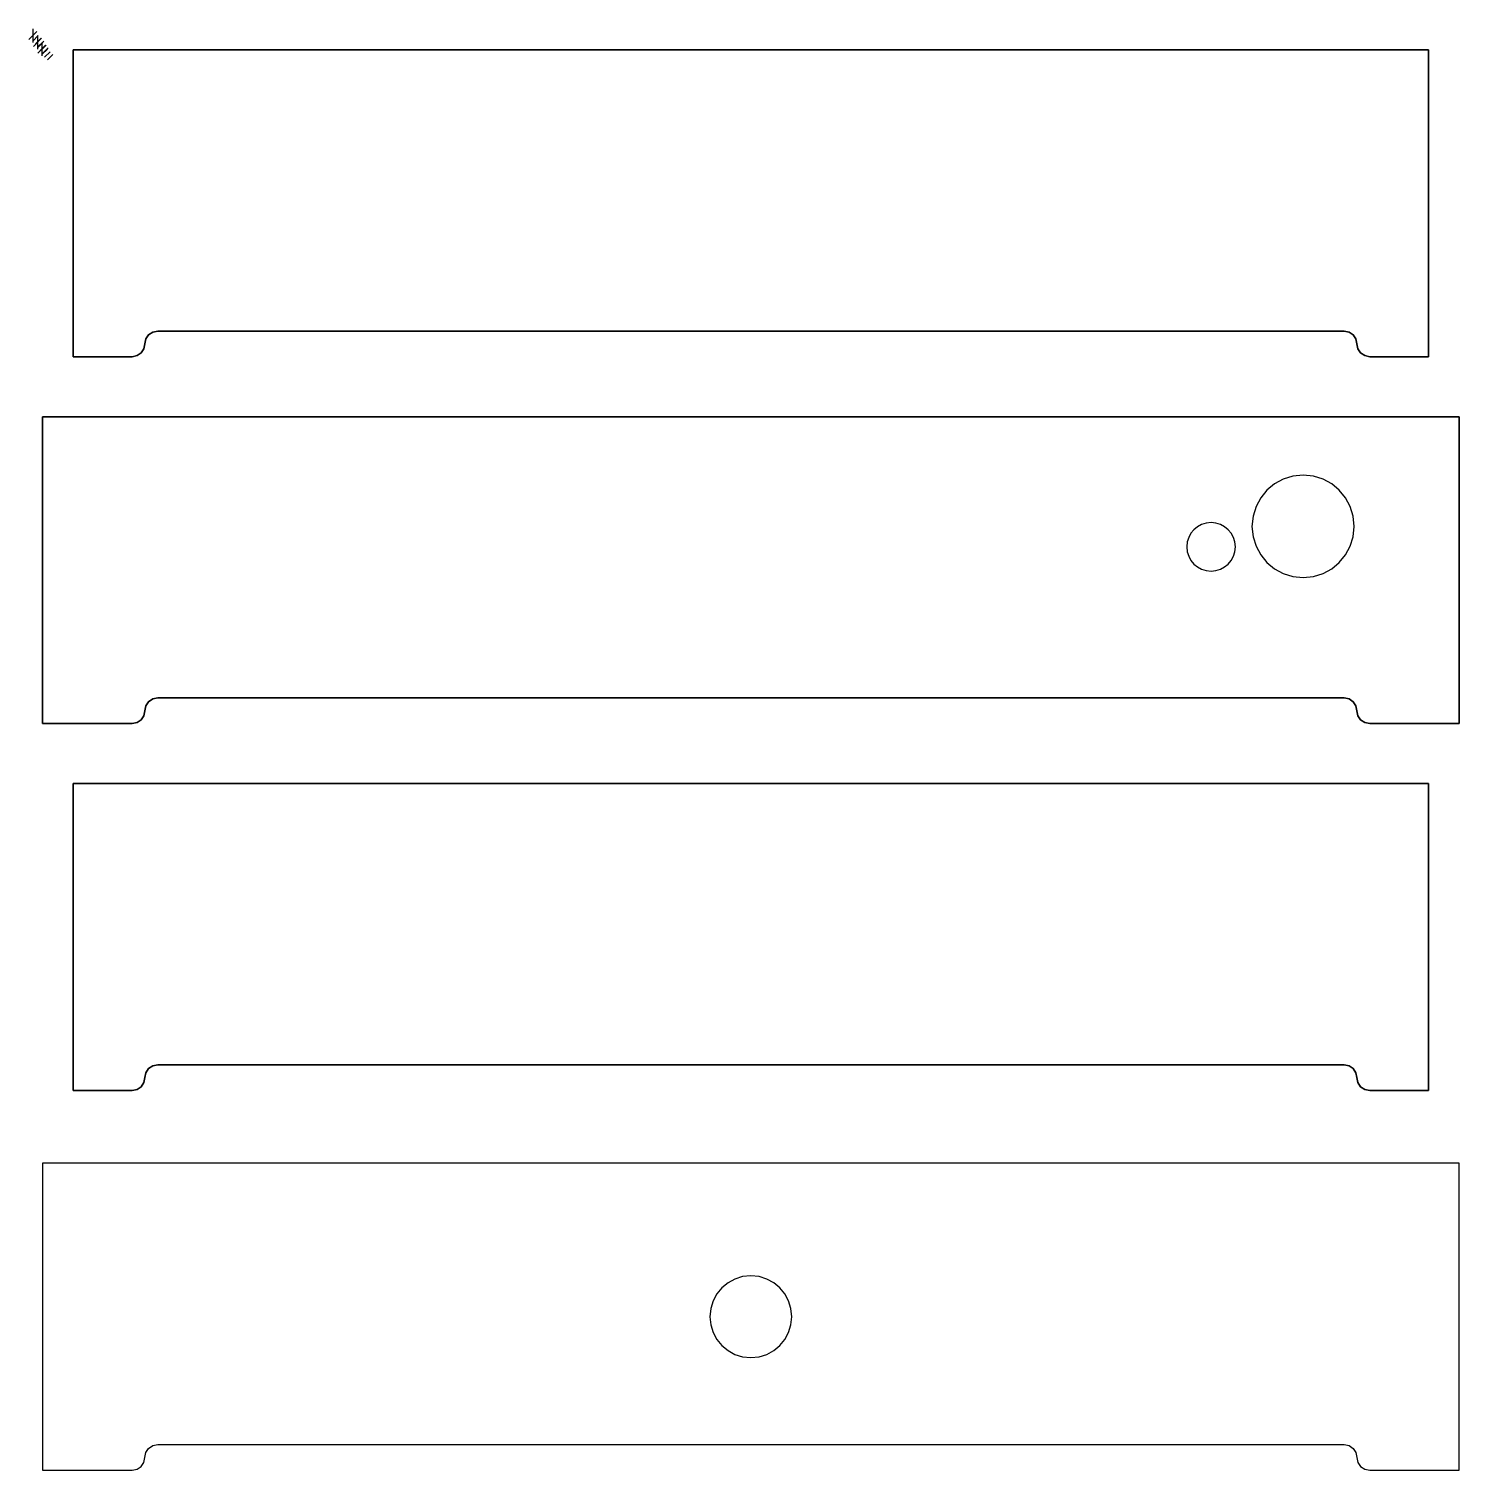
# Model space of a CAD drawing. Extents: x -1 to 279, y 0 to 282.
import ezdxf

# ---------------------------------------------------------------- set-up
doc = ezdxf.new("R2010")
doc.units = 0

msp = doc.modelspace()

# ---------------------------------------------------------------- linework, layer by layer
at = {"layer": 'Layer 1'}
for p, q in [((0, 281.948915), (0, 279.303085)), ((0.793749, 281.419749), (-0.793749, 279.832251)), ((1.058332, 280.626), (0, 279.567668)), ((1.681042, 280.096771), (0.093544, 278.509273)), ((1.587498, 280.096834), (0.529166, 279.038502)), ((0.887293, 280.625937), (0.887293, 277.980107)), ((1.945625, 279.303022), (0.887293, 278.24469)), ((2.116664, 279.567668), (1.058332, 278.509336)), ((1.774585, 279.302969), (1.774585, 276.657139)), ((2.568334, 278.773803), (0.980838, 277.186305)), ((2.474788, 278.773856), (1.416459, 277.715524)), ((2.832917, 277.980054), (1.774585, 276.921722)), ((3.003954, 278.24469), (1.945625, 277.186358)), ((3.362078, 277.450888), (2.303751, 276.392556)), ((3.891236, 276.921722), (2.832917, 275.86339))]:
    msp.add_line(p, q, dxfattribs=at)
at = {"layer": 'Layer_1'}
for p, q in [((272.905075, 277.847736), (7.906971, 277.847736)), ((7.906971, 277.847736), (7.906971, 217.847879)), ((7.906971, 217.847879), (7.906971, 277.847736)), ((7.906971, 277.847736), (272.905075, 277.847736)), ((272.905075, 217.847879), (272.905075, 277.847736)), ((272.905075, 277.847736), (272.905075, 217.847879)), ((22.639164, 222.115603), (23.45019, 222.657733)), ((23.45019, 222.657733), (22.639164, 222.115603)), ((23.45019, 222.657733), (24.406896, 222.847968)), ((24.406896, 222.847968), (23.45019, 222.657733)), ((24.406896, 222.847968), (256.405679, 222.847968)), ((256.405679, 222.847968), (24.406896, 222.847968)), ((256.405679, 222.847968), (257.362412, 222.657733)), ((257.362412, 222.657733), (256.405679, 222.847968)), ((257.362412, 222.657733), (258.173358, 222.115603)), ((258.173358, 222.115603), (257.362412, 222.657733)), ((21.710478, 219.374787), (21.906931, 220.347924)), ((21.906931, 220.347924), (21.710478, 219.374787)), ((21.906931, 220.347924), (22.097245, 221.304656)), ((22.097245, 221.304656), (21.906931, 220.347924)), ((22.097245, 221.304656), (22.639164, 222.115603)), ((22.639164, 222.115603), (22.097245, 221.304656)), ((258.173358, 222.115603), (258.715224, 221.304656)), ((258.715224, 221.304656), (258.173358, 222.115603)), ((258.715224, 221.304656), (258.905724, 220.347924)), ((258.905724, 220.347924), (258.715224, 221.304656)), ((258.905724, 220.347924), (259.102045, 219.374787)), ((259.102045, 219.374787), (258.905724, 220.347924)), ((7.906971, 217.847879), (19.406939, 217.847879)), ((19.406939, 217.847879), (7.906971, 217.847879)), ((19.406939, 217.847879), (20.380049, 218.044464)), ((20.380049, 218.044464), (19.406939, 217.847879)), ((20.380049, 218.044464), (21.174697, 218.580245)), ((21.174697, 218.580245), (20.380049, 218.044464)), ((21.174697, 218.580245), (21.710478, 219.374787)), ((21.710478, 219.374787), (21.174697, 218.580245)), ((259.102045, 219.374787), (259.637825, 218.580245)), ((259.637825, 218.580245), (259.102045, 219.374787)), ((259.637825, 218.580245), (260.432633, 218.044464)), ((260.432633, 218.044464), (259.637825, 218.580245)), ((260.432633, 218.044464), (261.405504, 217.847879)), ((261.405504, 217.847879), (260.432633, 218.044464)), ((261.405504, 217.847879), (272.905075, 217.847879)), ((272.905075, 217.847879), (261.405504, 217.847879)), ((278.905818, 206.114946), (1.907036, 206.114946)), ((1.907036, 206.114946), (1.907036, 146.115459)), ((1.907036, 146.115459), (1.907036, 206.114946)), ((1.907036, 206.114946), (278.905818, 206.114946)), ((278.905818, 146.115459), (278.905818, 206.114946)), ((278.905818, 206.114946), (278.905818, 146.115459)), ((246.376661, 194.45636), (244.499974, 193.874013)), ((246.376661, 194.45636), (244.499974, 193.874013)), ((248.391725, 194.65956), (246.376661, 194.45636)), ((248.391725, 194.65956), (246.376661, 194.45636)), ((250.406789, 194.45636), (248.391725, 194.65956)), ((250.406789, 194.45636), (248.391725, 194.65956)), ((252.283476, 193.874013), (250.406789, 194.45636)), ((252.283476, 193.874013), (250.406789, 194.45636)), ((241.321803, 191.731949), (240.100487, 190.252401)), ((241.321803, 191.731949), (240.100487, 190.252401)), ((242.801615, 192.952206), (241.321803, 191.731949)), ((242.801615, 192.952206), (241.321803, 191.731949)), ((244.499974, 193.874013), (242.801615, 192.952206)), ((244.499974, 193.874013), (242.801615, 192.952206)), ((253.981835, 192.952206), (252.283476, 193.874013)), ((253.981835, 192.952206), (252.283476, 193.874013)), ((255.461647, 191.731949), (253.981835, 192.952206)), ((255.461647, 191.731949), (253.981835, 192.952206)), ((256.682962, 190.252401), (255.461647, 191.731949)), ((256.682962, 190.252401), (255.461647, 191.731949)), ((240.100487, 190.252401), (239.178416, 188.554043)), ((240.100487, 190.252401), (239.178416, 188.554043)), ((257.605034, 188.554043), (256.682962, 190.252401)), ((257.605034, 188.554043), (256.682962, 190.252401)), ((238.595539, 186.67762), (238.39181, 184.662556)), ((238.595539, 186.67762), (238.39181, 184.662556)), ((239.178416, 188.554043), (238.595539, 186.67762)), ((239.178416, 188.554043), (238.595539, 186.67762)), ((258.187911, 186.67762), (257.605034, 188.554043)), ((258.187911, 186.67762), (257.605034, 188.554043)), ((258.391639, 184.662556), (258.187911, 186.67762)), ((258.391639, 184.662556), (258.187911, 186.67762)), ((226.453561, 183.317681), (226.015411, 182.510967)), ((226.453561, 183.317681), (226.015411, 182.510967)), ((227.033527, 184.020413), (226.453561, 183.317681)), ((227.033527, 184.020413), (226.453561, 183.317681)), ((227.736524, 184.600115), (227.033527, 184.020413)), ((227.736524, 184.600115), (227.033527, 184.020413)), ((228.543237, 185.037999), (227.736524, 184.600115)), ((228.543237, 185.037999), (227.736524, 184.600115)), ((229.434618, 185.314489), (228.543237, 185.037999)), ((229.434618, 185.314489), (228.543237, 185.037999)), ((230.391879, 185.411061), (229.434618, 185.314489)), ((230.391879, 185.411061), (229.434618, 185.314489)), ((231.348876, 185.314489), (230.391879, 185.411061)), ((231.348876, 185.314489), (230.391879, 185.411061)), ((232.240256, 185.037999), (231.348876, 185.314489)), ((232.240256, 185.037999), (231.348876, 185.314489)), ((233.046969, 184.600115), (232.240256, 185.037999)), ((233.046969, 184.600115), (232.240256, 185.037999)), ((233.749966, 184.020413), (233.046969, 184.600115)), ((233.749966, 184.020413), (233.046969, 184.600115)), ((234.329932, 183.317681), (233.749966, 184.020413)), ((234.329932, 183.317681), (233.749966, 184.020413)), ((234.768082, 182.510967), (234.329932, 183.317681)), ((234.768082, 182.510967), (234.329932, 183.317681)), ((238.39181, 184.662556), (238.595539, 182.647757)), ((238.39181, 184.662556), (238.595539, 182.647757)), ((258.187911, 182.647757), (258.391639, 184.662556)), ((258.187911, 182.647757), (258.391639, 184.662556)), ((225.738658, 181.619587), (225.64182, 180.66259)), ((225.738658, 181.619587), (225.64182, 180.66259)), ((225.64182, 180.66259), (225.738658, 179.705594)), ((225.64182, 180.66259), (225.738658, 179.705594)), ((226.015411, 182.510967), (225.738658, 181.619587)), ((226.015411, 182.510967), (225.738658, 181.619587)), ((235.0451, 181.619587), (234.768082, 182.510967)), ((235.0451, 181.619587), (234.768082, 182.510967)), ((235.141673, 180.66259), (235.0451, 181.619587)), ((235.141673, 180.66259), (235.0451, 181.619587)), ((235.0451, 179.705594), (235.141673, 180.66259)), ((235.0451, 179.705594), (235.141673, 180.66259)), ((238.595539, 182.647757), (239.178416, 180.771069)), ((238.595539, 182.647757), (239.178416, 180.771069)), ((239.178416, 180.771069), (240.100487, 179.072976)), ((239.178416, 180.771069), (240.100487, 179.072976)), ((256.682962, 179.072976), (257.605034, 180.771069)), ((256.682962, 179.072976), (257.605034, 180.771069)), ((257.605034, 180.771069), (258.187911, 182.647757)), ((257.605034, 180.771069), (258.187911, 182.647757)), ((225.738658, 179.705594), (226.015411, 178.814213)), ((225.738658, 179.705594), (226.015411, 178.814213)), ((226.015411, 178.814213), (226.453561, 178.007764)), ((226.015411, 178.814213), (226.453561, 178.007764)), ((226.453561, 178.007764), (227.033527, 177.305032)), ((226.453561, 178.007764), (227.033527, 177.305032)), ((233.749966, 177.305032), (234.329932, 178.007764)), ((233.749966, 177.305032), (234.329932, 178.007764)), ((234.329932, 178.007764), (234.768082, 178.814213)), ((234.329932, 178.007764), (234.768082, 178.814213)), ((234.768082, 178.814213), (235.0451, 179.705594)), ((234.768082, 178.814213), (235.0451, 179.705594)), ((240.100487, 179.072976), (241.321803, 177.593428)), ((240.100487, 179.072976), (241.321803, 177.593428)), ((241.321803, 177.593428), (242.801615, 176.372642)), ((241.321803, 177.593428), (242.801615, 176.372642)), ((253.981835, 176.372642), (255.461647, 177.593428)), ((253.981835, 176.372642), (255.461647, 177.593428)), ((255.461647, 177.593428), (256.682962, 179.072976)), ((255.461647, 177.593428), (256.682962, 179.072976)), ((227.033527, 177.305032), (227.736524, 176.725066)), ((227.033527, 177.305032), (227.736524, 176.725066)), ((227.736524, 176.725066), (228.543237, 176.287446)), ((227.736524, 176.725066), (228.543237, 176.287446)), ((228.543237, 176.287446), (229.434618, 176.010692)), ((228.543237, 176.287446), (229.434618, 176.010692)), ((229.434618, 176.010692), (230.391879, 175.914119)), ((229.434618, 176.010692), (230.391879, 175.914119)), ((230.391879, 175.914119), (231.348876, 176.010692)), ((230.391879, 175.914119), (231.348876, 176.010692)), ((231.348876, 176.010692), (232.240256, 176.287446)), ((231.348876, 176.010692), (232.240256, 176.287446)), ((232.240256, 176.287446), (233.046969, 176.725066)), ((232.240256, 176.287446), (233.046969, 176.725066)), ((233.046969, 176.725066), (233.749966, 177.305032)), ((233.046969, 176.725066), (233.749966, 177.305032)), ((242.801615, 176.372642), (244.499974, 175.451099)), ((242.801615, 176.372642), (244.499974, 175.451099)), ((244.499974, 175.451099), (246.376661, 174.868487)), ((244.499974, 175.451099), (246.376661, 174.868487)), ((246.376661, 174.868487), (248.391725, 174.665552)), ((246.376661, 174.868487), (248.391725, 174.665552)), ((248.391725, 174.665552), (250.406789, 174.868487)), ((248.391725, 174.665552), (250.406789, 174.868487)), ((250.406789, 174.868487), (252.283476, 175.451099)), ((250.406789, 174.868487), (252.283476, 175.451099)), ((252.283476, 175.451099), (253.981835, 176.372642)), ((252.283476, 175.451099), (253.981835, 176.372642)), ((21.906931, 148.615239), (22.097245, 149.571971)), ((22.097245, 149.571971), (21.906931, 148.615239)), ((22.097245, 149.571971), (22.639164, 150.383183)), ((22.639164, 150.383183), (22.097245, 149.571971)), ((22.639164, 150.383183), (23.45019, 150.925049)), ((23.45019, 150.925049), (22.639164, 150.383183)), ((23.45019, 150.925049), (24.406896, 151.115284)), ((24.406896, 151.115284), (23.45019, 150.925049)), ((24.406896, 151.115284), (256.405679, 151.115284)), ((256.405679, 151.115284), (24.406896, 151.115284)), ((256.405679, 151.115284), (257.362412, 150.925049)), ((257.362412, 150.925049), (256.405679, 151.115284)), ((257.362412, 150.925049), (258.173358, 150.383183)), ((258.173358, 150.383183), (257.362412, 150.925049)), ((258.173358, 150.383183), (258.715224, 149.571971)), ((258.715224, 149.571971), (258.173358, 150.383183)), ((258.715224, 149.571971), (258.905724, 148.615239)), ((258.905724, 148.615239), (258.715224, 149.571971)), ((20.380049, 146.311779), (21.174697, 146.84756)), ((21.174697, 146.84756), (20.380049, 146.311779)), ((21.174697, 146.84756), (21.710478, 147.642367)), ((21.710478, 147.642367), (21.174697, 146.84756)), ((21.710478, 147.642367), (21.906931, 148.615239)), ((21.906931, 148.615239), (21.710478, 147.642367)), ((258.905724, 148.615239), (259.102045, 147.642367)), ((259.102045, 147.642367), (258.905724, 148.615239)), ((259.102045, 147.642367), (259.637825, 146.84756)), ((259.637825, 146.84756), (259.102045, 147.642367)), ((259.637825, 146.84756), (260.432633, 146.311779)), ((260.432633, 146.311779), (259.637825, 146.84756)), ((1.907036, 146.115459), (19.406939, 146.115459)), ((19.406939, 146.115459), (1.907036, 146.115459)), ((19.406939, 146.115459), (20.380049, 146.311779)), ((20.380049, 146.311779), (19.406939, 146.115459)), ((260.432633, 146.311779), (261.405504, 146.115459)), ((261.405504, 146.115459), (260.432633, 146.311779)), ((261.405504, 146.115459), (278.905818, 146.115459)), ((278.905818, 146.115459), (261.405504, 146.115459)), ((272.905075, 134.382526), (7.906971, 134.382526)), ((7.906971, 134.382526), (7.906971, 74.382774)), ((7.906971, 74.382774), (7.906971, 134.382526)), ((7.906971, 134.382526), (272.905075, 134.382526)), ((272.905075, 74.382774), (272.905075, 134.382526)), ((272.905075, 134.382526), (272.905075, 74.382774)), ((22.639164, 78.650498), (23.45019, 79.192364)), ((23.45019, 79.192364), (22.639164, 78.650498)), ((23.45019, 79.192364), (24.406896, 79.382599)), ((24.406896, 79.382599), (23.45019, 79.192364)), ((24.406896, 79.382599), (256.405679, 79.382599)), ((256.405679, 79.382599), (24.406896, 79.382599)), ((256.405679, 79.382599), (257.362412, 79.192364)), ((257.362412, 79.192364), (256.405679, 79.382599)), ((257.362412, 79.192364), (258.173358, 78.650498)), ((258.173358, 78.650498), (257.362412, 79.192364)), ((21.710478, 75.909418), (21.906931, 76.882554)), ((21.906931, 76.882554), (21.710478, 75.909418)), ((21.906931, 76.882554), (22.097245, 77.839287)), ((22.097245, 77.839287), (21.906931, 76.882554)), ((22.097245, 77.839287), (22.639164, 78.650498)), ((22.639164, 78.650498), (22.097245, 77.839287)), ((258.173358, 78.650498), (258.715224, 77.839287)), ((258.715224, 77.839287), (258.173358, 78.650498)), ((258.715224, 77.839287), (258.905724, 76.882554)), ((258.905724, 76.882554), (258.715224, 77.839287)), ((258.905724, 76.882554), (259.102045, 75.909418)), ((259.102045, 75.909418), (258.905724, 76.882554)), ((7.906971, 74.382774), (19.406939, 74.382774)), ((19.406939, 74.382774), (7.906971, 74.382774)), ((19.406939, 74.382774), (20.380049, 74.579095)), ((20.380049, 74.579095), (19.406939, 74.382774)), ((20.380049, 74.579095), (21.174697, 75.114875)), ((21.174697, 75.114875), (20.380049, 74.579095)), ((21.174697, 75.114875), (21.710478, 75.909418)), ((21.710478, 75.909418), (21.174697, 75.114875)), ((259.102045, 75.909418), (259.637825, 75.114875)), ((259.637825, 75.114875), (259.102045, 75.909418)), ((259.637825, 75.114875), (260.432633, 74.579095)), ((260.432633, 74.579095), (259.637825, 75.114875)), ((260.432633, 74.579095), (261.405504, 74.382774)), ((261.405504, 74.382774), (260.432633, 74.579095)), ((261.405504, 74.382774), (272.905075, 74.382774)), ((272.905075, 74.382774), (261.405504, 74.382774)), ((278.905818, 60.132598), (1.906879, 60.132598)), ((1.906879, 60.132598), (1.906879, 0.132582)), ((278.905818, 60.132598), (1.906879, 60.132598)), ((1.906879, 60.132598), (1.906879, 0.132582)), ((278.905818, 0.132582), (278.905818, 60.132598)), ((278.905818, 0.132582), (278.905818, 60.132598)), ((135.933896, 36.764892), (134.750151, 35.788317)), ((135.933896, 36.764892), (134.750151, 35.788317)), ((137.292794, 37.502021), (135.933896, 36.764892)), ((137.292794, 37.502021), (135.933896, 36.764892)), ((138.794303, 37.968216), (137.292794, 37.502021)), ((138.794303, 37.968216), (137.292794, 37.502021)), ((140.406142, 38.13067), (138.794303, 37.968216)), ((140.406142, 38.13067), (138.794303, 37.968216)), ((142.018246, 37.968216), (140.406142, 38.13067)), ((142.018246, 37.968216), (140.406142, 38.13067)), ((143.519755, 37.502021), (142.018246, 37.968216)), ((143.519755, 37.502021), (142.018246, 37.968216)), ((144.878389, 36.764892), (143.519755, 37.502021)), ((144.878389, 36.764892), (143.519755, 37.502021)), ((146.062398, 35.788317), (144.878389, 36.764892)), ((146.062398, 35.788317), (144.878389, 36.764892)), ((133.773311, 34.604572), (133.035389, 33.245939)), ((133.773311, 34.604572), (133.035389, 33.245939)), ((134.750151, 35.788317), (133.773311, 34.604572)), ((134.750151, 35.788317), (133.773311, 34.604572)), ((147.039238, 34.604572), (146.062398, 35.788317)), ((147.039238, 34.604572), (146.062398, 35.788317)), ((147.776895, 33.245939), (147.039238, 34.604572)), ((147.776895, 33.245939), (147.039238, 34.604572)), ((132.569194, 31.744959), (132.406211, 30.133649)), ((132.569194, 31.744959), (132.406211, 30.133649)), ((133.035389, 33.245939), (132.569194, 31.744959)), ((133.035389, 33.245939), (132.569194, 31.744959)), ((148.243355, 31.744959), (147.776895, 33.245939)), ((148.243355, 31.744959), (147.776895, 33.245939)), ((148.406074, 30.133649), (148.243355, 31.744959)), ((148.406074, 30.133649), (148.243355, 31.744959)), ((132.406211, 30.133649), (132.569194, 28.519692)), ((132.406211, 30.133649), (132.569194, 28.519692)), ((132.569194, 28.519692), (133.035389, 27.019507)), ((132.569194, 28.519692), (133.035389, 27.019507)), ((147.776895, 27.019507), (148.243355, 28.519692)), ((147.776895, 27.019507), (148.243355, 28.519692)), ((148.243355, 28.519692), (148.406074, 30.133649)), ((148.243355, 28.519692), (148.406074, 30.133649)), ((133.035389, 27.019507), (133.773311, 25.65955)), ((133.035389, 27.019507), (133.773311, 25.65955)), ((133.773311, 25.65955), (134.750151, 24.476864)), ((133.773311, 25.65955), (134.750151, 24.476864)), ((146.062398, 24.476864), (147.039238, 25.65955)), ((146.062398, 24.476864), (147.039238, 25.65955)), ((147.039238, 25.65955), (147.776895, 27.019507)), ((147.039238, 25.65955), (147.776895, 27.019507)), ((134.750151, 24.476864), (135.933896, 23.500553)), ((134.750151, 24.476864), (135.933896, 23.500553)), ((135.933896, 23.500553), (137.292794, 22.762366)), ((135.933896, 23.500553), (137.292794, 22.762366)), ((137.292794, 22.762366), (138.794303, 22.2967)), ((137.292794, 22.762366), (138.794303, 22.2967)), ((142.018246, 22.2967), (143.519755, 22.762366)), ((142.018246, 22.2967), (143.519755, 22.762366)), ((143.519755, 22.762366), (144.878389, 23.500553)), ((143.519755, 22.762366), (144.878389, 23.500553)), ((144.878389, 23.500553), (146.062398, 24.476864)), ((144.878389, 23.500553), (146.062398, 24.476864)), ((138.794303, 22.2967), (140.406142, 22.135305)), ((138.794303, 22.2967), (140.406142, 22.135305)), ((140.406142, 22.135305), (142.018246, 22.2967)), ((140.406142, 22.135305), (142.018246, 22.2967)), ((21.906798, 2.632892), (22.097086, 3.588036)), ((21.906798, 2.632892), (22.097086, 3.588036)), ((22.097086, 3.588036), (22.639005, 4.400306)), ((22.097086, 3.588036), (22.639005, 4.400306)), ((22.639005, 4.400306), (23.450032, 4.942701)), ((22.639005, 4.400306), (23.450032, 4.942701)), ((23.450032, 4.942701), (24.406764, 5.133201)), ((23.450032, 4.942701), (24.406764, 5.133201)), ((24.406764, 5.133201), (256.405415, 5.133201)), ((24.406764, 5.133201), (256.405415, 5.133201)), ((256.405415, 5.133201), (257.362147, 4.942701)), ((256.405415, 5.133201), (257.362147, 4.942701)), ((257.362147, 4.942701), (258.173358, 4.400306)), ((257.362147, 4.942701), (258.173358, 4.400306)), ((258.173358, 4.400306), (258.715224, 3.588036)), ((258.173358, 4.400306), (258.715224, 3.588036)), ((258.715224, 3.588036), (258.90546, 2.632892)), ((258.715224, 3.588036), (258.90546, 2.632892)), ((1.906879, 0.132582), (19.406807, 0.132582)), ((1.906879, 0.132582), (19.406807, 0.132582)), ((19.406807, 0.132582), (20.379916, 0.328374)), ((19.406807, 0.132582), (20.379916, 0.328374)), ((20.379916, 0.328374), (21.174565, 0.865477)), ((20.379916, 0.328374), (21.174565, 0.865477)), ((21.174565, 0.865477), (21.710319, 1.659226)), ((21.174565, 0.865477), (21.710319, 1.659226)), ((21.710319, 1.659226), (21.906798, 2.632892)), ((21.710319, 1.659226), (21.906798, 2.632892)), ((258.90546, 2.632892), (259.102045, 1.659226)), ((258.90546, 2.632892), (259.102045, 1.659226)), ((259.102045, 1.659226), (259.637825, 0.865477)), ((259.102045, 1.659226), (259.637825, 0.865477)), ((259.637825, 0.865477), (260.432368, 0.328374)), ((259.637825, 0.865477), (260.432368, 0.328374)), ((260.432368, 0.328374), (261.405504, 0.132582)), ((260.432368, 0.328374), (261.405504, 0.132582)), ((261.405504, 0.132582), (278.905818, 0.132582)), ((261.405504, 0.132582), (278.905818, 0.132582))]:
    msp.add_line(p, q, dxfattribs=at)

doc.saveas('drawing.dxf')
